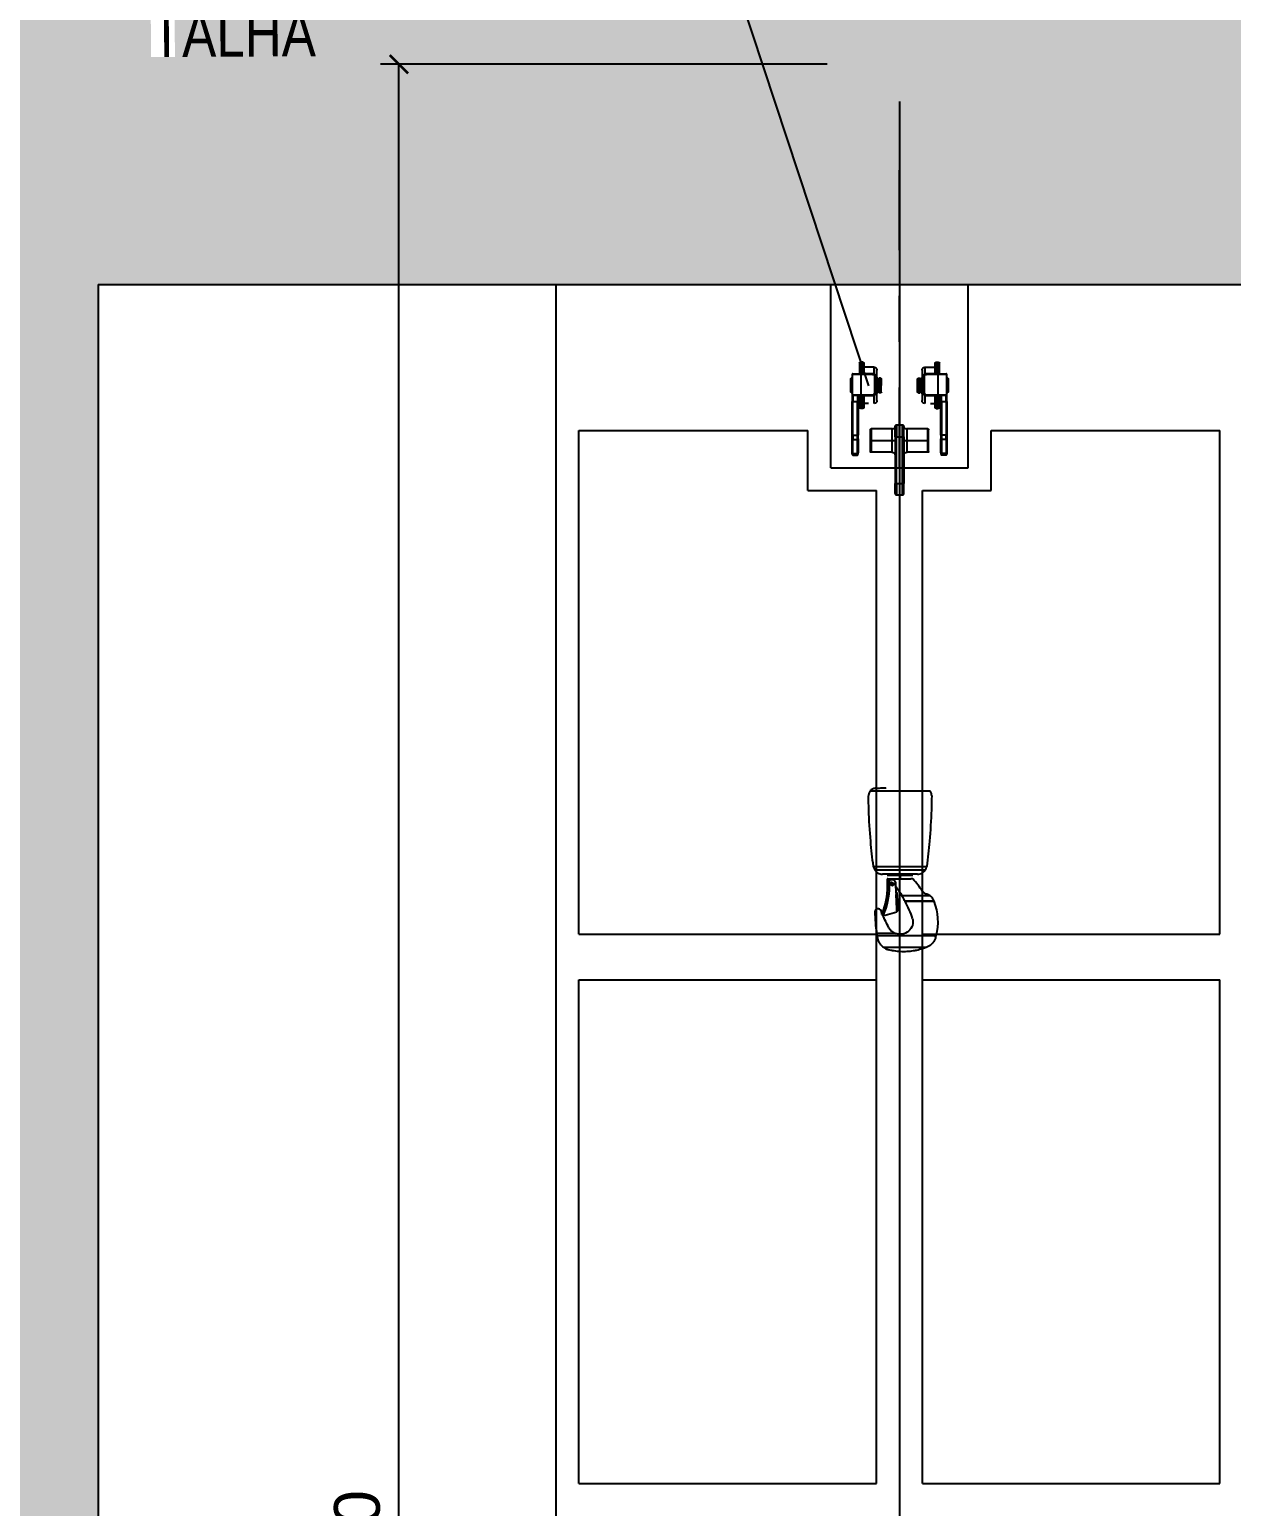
# Model space of a CAD drawing. Header units: feet. Extents: x 0 to 285190, y 0 to 9111369.
# Drawn here: x 285099.593 to 285102.218, y 9111351.28 to 9111354.506 of the extents above; entities that cross this region are included whole.
import ezdxf
from ezdxf import colors
from ezdxf.entities.mleader import LeaderData, LeaderLine
from ezdxf.math import Vec2, Vec3

# ---------------------------------------------------------------- set-up
doc = ezdxf.new("R2010")
doc.units = ezdxf.units.FT
doc.header["$MEASUREMENT"] = 0
doc.linetypes.add('DASHDOT', pattern=[1, 0.5, -0.25, 0, -0.25])
doc.layers.get('0').update_dxf_attribs({"linetype": 'CONTINUOUS'})
doc.layers.get('DEFPOINTS').update_dxf_attribs({"linetype": 'CONTINUOUS'})
for name, color, linetype in [('02', 7, 'CONTINUOUS'), ('EIXO', 1, 'DASHDOT'), ('H-SA-DIM', 1, 'CONTINUOUS'), ('H-SA-ESTRUTURA (CORTE)', 5, 'CONTINUOUS'), ('H-SA-HTC CONCRETO', 253, 'CONTINUOUS'), ('H-SA-TEXTO', 2, 'CONTINUOUS'), ('Left View-EGC-Monovias', 1, 'CONTINUOUS')]:
    doc.layers.add(name, color=color, linetype=linetype)
doc.styles.add('EGC_Arial_2.0mm', font='arial.ttf', dxfattribs={"width": 0.8, "height": 2})
doc.styles.get("Standard").update_dxf_attribs({"font": 'arial.ttf'})
doc.dimstyles.new('Copy of EGC_2.0mm', dxfattribs={"dimtxt": 0.1, "dimasz": 0.04, "dimexe": 0.04, "dimexo": 0.04, "dimgap": 0.04, "dimtad": 1, "dimzin": 1, "dimdsep": 46, "dimtxsty": 'Standard', "dimblk": 'ARCHTICK', "dimcen": 0, "dimclrd": 1, "dimclre": 1, "dimclrt": 2, "dimazin": 0, "dimtfac": 1, "dimtix": 1, "dimtmove": 1, "dimatfit": 3, "dimldrblk": 'NONE', "dimfxl": 0.002, "dimtolj": 1, "dimtzin": 0, "dimlwd": -1, "dimarcsym": 0})

# ---------------------------------------------------------------- blocks, each defined once
blk = doc.blocks.new('_ArchTick')
at = {"color": 0, "linetype": 'ByBlock', "const_width": 0.15}
blk.add_lwpolyline([(-0.5, -0.5), (0.5, 0.5)], dxfattribs=at)
blk = doc.blocks.new('*D1183')
at = {"layer": 'DEFPOINTS', "color": 0, "transparency": 16777216}
for p in [(285100.3996, 9111354.4299), (285101.375, 9111354.4299), (285100.5928, 9111347.9299)]:
    blk.add_point(p, dxfattribs=at)
at = {"layer": 'H-SA-DIM', "color": 1, "lineweight": -2, "transparency": 16777216}
for p, q in [((285101.335, 9111354.4299), (285100.3596, 9111354.4299)), ((285100.5528, 9111347.9299), (285100.3596, 9111347.9299))]:
    blk.add_line(p, q, dxfattribs=at)
at = {"layer": 'H-SA-DIM', "color": 1, "transparency": 16777216}
blk.add_line((285100.3996, 9111347.9299), (285100.3996, 9111354.4299), dxfattribs=at)
at = {"layer": 'H-SA-DIM', "color": 1, "transparency": 16777216, "xscale": 0.04, "yscale": 0.04, "zscale": 0.04}
for p, rotation in [((285100.3996, 9111354.4299), 90), ((285100.3996, 9111347.9299), 270)]:
    blk.add_blockref('_ArchTick', p, dxfattribs=dict(at, rotation=rotation))
at = {"layer": 'H-SA-DIM', "color": 2, "transparency": 16777216, "insert": (285100.3086, 9111351.1799), "char_height": 0.1, "attachment_point": 5, "rotation": 90}
blk.add_mtext('\\A1;6.50', dxfattribs=at)
blk = doc.blocks.new('_None')

msp = doc.modelspace()

# ---------------------------------------------------------------- hatches: boundary and pattern name
at = {"layer": 'H-SA-HTC CONCRETO'}
h = msp.add_hatch(color=256, dxfattribs=at)
h.dxf.hatch_style = 1
h.paths.add_polyline_path([(285096.6028, 9111347.8999), (285096.5528, 9111347.8999), (285096.5528, 9111347.9299), (285095.2428, 9111347.9299), (285095.2428, 9111348.9299), (285094.9428, 9111348.9299), (285094.9428, 9111347.9299), (285093.9428, 9111347.9299), (285093.9428, 9111347.6299), (285094.9428, 9111347.6299), (285094.9428, 9111346.8799), (285095.2428, 9111346.8799), (285095.2428, 9111347.6299), (285096.6028, 9111347.6299)])
h.paths.add_polyline_path([(285095.2428, 9111351.9299), (285094.9428, 9111351.9299), (285094.9428, 9111350.4299), (285095.2428, 9111350.4299)])
h.paths.add_polyline_path([(285095.2428, 9111354.0987), (285095.2428, 9111355.1611), (285094.9428, 9111355.1611), (285094.9428, 9111354.8195), (285094.3928, 9111354.8195), (285094.3928, 9111355.6735), (285094.2428, 9111355.6735), (285094.2428, 9111354.6487), (285094.9428, 9111354.6487), (285094.9428, 9111354.0987), (285094.9428, 9111352.9299), (285095.2428, 9111352.9299)])
h.paths.add_polyline_path([(285099.7428, 9111353.9487), (285103.2428, 9111353.9487), (285103.2428, 9111354.6487), (285099.7428, 9111354.6487), (285099.4428, 9111354.6487), (285098.6431, 9111353.9487), (285099.4428, 9111353.9487), (285099.4428, 9111347.9299), (285099.7428, 9111347.9299)])
h.paths.add_polyline_path([(285098.6428, 9111353.9487), (285099.4428, 9111354.6487), (285095.2428, 9111354.6487), (285095.2428, 9111353.9487), (285098.6428, 9111353.9487)])
h.paths.add_polyline_path([(285103.5428, 9111354.6487), (285104.2428, 9111354.6487), (285104.2428, 9111355.6735), (285104.0928, 9111355.6735), (285104.0928, 9111354.8195), (285103.5428, 9111354.8195), (285103.5428, 9111355.1611), (285103.2428, 9111355.1611), (285103.2428, 9111354.0987), (285103.2428, 9111353.07), (285103.5428, 9111352.9008), (285103.5428, 9111354.0987)])
h.paths.add_polyline_path([(285103.5428, 9111352.9008), (285103.2428, 9111353.07), (285103.2428, 9111352.9299), (285103.5428, 9111352.9299)], flags=17)
h.paths.add_polyline_path([(285099.5744, 9111355.1922), (285099.4748, 9111355.1951), (285099.4748, 9111354.667), (285099.5744, 9111354.667)])
h.paths.add_polyline_path([(285099.0109, 9111355.1951), (285098.9112, 9111355.1922), (285098.9112, 9111354.667), (285099.0109, 9111354.667)])
h.paths.add_polyline_path([(285099.7428, 9111347.2799), (285099.743, 9111347.9299), (285099.242, 9111347.9299), (285099.242, 9111347.3799), (285099.4428, 9111347.3799), (285099.4428, 9111346.3049), (285099.5816, 9111346.3049), (285099.5816, 9111346.3899), (285099.6041, 9111346.3899), (285099.6041, 9111346.3049), (285099.7428, 9111346.3049)])
h.paths.add_polyline_path([(285098.05, 9111347.9299), (285097.4538, 9111347.9299), (285097.4518, 9111347.8999), (285097.4028, 9111347.8999), (285097.4028, 9111347.6299), (285097.75, 9111347.6299), (285097.75, 9111347.3799), (285098.05, 9111347.3799)])
h.paths.add_polyline_path([(285095.2428, 9111346.8799), (285094.9428, 9111346.8799)], flags=17)
h.paths.add_polyline_path([(285095.2428, 9111346.8799), (285094.9428, 9111346.8799), (285094.9428, 9111346.6299), (285095.2428, 9111346.6299)])
h.paths.add_polyline_path([(285108.1428, 9111347.8799), (285107.8428, 9111347.8799), (285107.8428, 9111346.3799), (285108.1428, 9111346.3799)])
h.paths.add_polyline_path([(285105.8428, 9111347.8799), (285105.5428, 9111347.8799), (285105.5428, 9111346.3774), (285105.8428, 9111346.3774)])
h.paths.add_polyline_path([(285105.8428, 9111345.4799), (285105.5428, 9111345.4799), (285105.5428, 9111344.8299), (285105.8428, 9111344.8299)], flags=17)
h.paths.add_polyline_path([(285108.1428, 9111344.7801), (285108.1428, 9111345.4799), (285107.8428, 9111345.4799), (285107.8428, 9111345.0799), (285105.8428, 9111345.0799), (285105.8428, 9111344.8299), (285105.5428, 9111344.8299), (285105.5428, 9111344.7801)])

# ---------------------------------------------------------------- linework, layer by layer
at = {"layer": '02', "color": 1}
for p, q in [((285101.4928, 9111354.3487), (285101.4928, 9111347.9299)), ((285100.7428, 9111347.9299), (285100.7428, 9111353.9487)), ((285101.3428, 9111353.5487), (285101.3428, 9111353.9487)), ((285101.6428, 9111353.5487), (285101.6428, 9111353.9487)), ((285100.7928, 9111353.6299), (285101.2928, 9111353.6299)), ((285100.7928, 9111352.5299), (285100.7928, 9111353.6299)), ((285101.2928, 9111353.4987), (285101.2928, 9111353.6299)), ((285101.6928, 9111353.4987), (285101.6928, 9111353.6299)), ((285101.6928, 9111353.6299), (285102.1928, 9111353.6299)), ((285102.1928, 9111352.5299), (285102.1928, 9111353.6299)), ((285101.3428, 9111353.5487), (285101.6428, 9111353.5487)), ((285101.2928, 9111353.4987), (285101.4428, 9111353.4987)), ((285101.4428, 9111352.1299), (285101.4428, 9111353.4987)), ((285101.5428, 9111353.4987), (285101.6928, 9111353.4987)), ((285101.5428, 9111352.1299), (285101.5428, 9111353.4987)), ((285101.4428, 9111351.3299), (285101.4428, 9111352.8299)), ((285101.5428, 9111351.3299), (285101.5428, 9111352.8299)), ((285100.7928, 9111352.5299), (285101.4428, 9111352.5299)), ((285100.7928, 9111352.5299), (285101.4428, 9111352.5299)), ((285101.5428, 9111352.5299), (285102.1928, 9111352.5299)), ((285101.5428, 9111352.5299), (285102.1928, 9111352.5299)), ((285100.7928, 9111352.4299), (285101.4428, 9111352.4299)), ((285100.7928, 9111351.3299), (285100.7928, 9111352.4299)), ((285101.5428, 9111352.4299), (285102.1928, 9111352.4299)), ((285102.1928, 9111351.3299), (285102.1928, 9111352.4299)), ((285100.7928, 9111351.3299), (285101.4428, 9111351.3299)), ((285100.7928, 9111351.3299), (285101.4428, 9111351.3299)), ((285101.5428, 9111351.3299), (285102.1928, 9111351.3299)), ((285101.5428, 9111351.3299), (285102.1928, 9111351.3299))]:
    msp.add_line(p, q, dxfattribs=at)
at = {"layer": 'EIXO', "ltscale": 0.35}
msp.add_line((285101.4928, 9111353.5487), (285101.4928, 9111354.2586), dxfattribs=at)
at = {"layer": 'H-SA-ESTRUTURA (CORTE)'}
for q in [(285099.7428, 9111347.9299), (285103.2428, 9111353.9487)]:
    msp.add_line((285099.7428, 9111353.9487), q, dxfattribs=at)
at = {"layer": 'Left View-EGC-Monovias', "extrusion": (2.44929e-16, 1, 0)}
for p, q in [((285101.4087, 9111353.7522), (285101.3896, 9111353.7522)), ((285101.3896, 9111353.7522), (285101.3896, 9111353.7078)), ((285101.3912, 9111353.7538), (285101.4087, 9111353.7538)), ((285101.4055, 9111353.7767), (285101.4055, 9111353.7538)), ((285101.4081, 9111353.7792), (285101.4081, 9111353.7538)), ((285101.4125, 9111353.7792), (285101.4081, 9111353.7792)), ((285101.4341, 9111353.7538), (285101.4087, 9111353.7538)), ((285101.4087, 9111353.7538), (285101.4087, 9111353.7522)), ((285101.4341, 9111353.7522), (285101.4087, 9111353.7522)), ((285101.4087, 9111353.7522), (285101.4087, 9111353.7078)), ((285101.4125, 9111353.7538), (285101.4125, 9111353.7792)), ((285101.415, 9111353.7767), (285101.415, 9111353.7538)), ((285101.4373, 9111353.7679), (285101.415, 9111353.7679)), ((285101.4341, 9111353.7522), (285101.4341, 9111353.7538)), ((285101.4373, 9111353.753), (285101.4373, 9111353.7679)), ((285101.4436, 9111353.7284), (285101.4436, 9111353.7616)), ((285101.542, 9111353.7616), (285101.542, 9111353.7284)), ((285101.5484, 9111353.7679), (285101.5484, 9111353.753)), ((285101.5484, 9111353.7679), (285101.5706, 9111353.7679)), ((285101.5516, 9111353.7538), (285101.5516, 9111353.7522)), ((285101.577, 9111353.7538), (285101.5516, 9111353.7538)), ((285101.577, 9111353.7522), (285101.5516, 9111353.7522)), ((285101.5706, 9111353.7538), (285101.5706, 9111353.7767)), ((285101.5732, 9111353.7792), (285101.5732, 9111353.7538)), ((285101.5732, 9111353.7792), (285101.5776, 9111353.7792)), ((285101.577, 9111353.7538), (285101.5944, 9111353.7538)), ((285101.577, 9111353.7522), (285101.577, 9111353.7538)), ((285101.596, 9111353.7522), (285101.577, 9111353.7522)), ((285101.577, 9111353.7078), (285101.577, 9111353.7522)), ((285101.5776, 9111353.7538), (285101.5776, 9111353.7792)), ((285101.5801, 9111353.7538), (285101.5801, 9111353.7767)), ((285101.596, 9111353.7078), (285101.596, 9111353.7522)), ((285101.3865, 9111353.7284), (285101.3865, 9111353.7418)), ((285101.3865, 9111353.7151), (285101.3865, 9111353.7284)), ((285101.3881, 9111353.7284), (285101.3865, 9111353.7284)), ((285101.3881, 9111353.7441), (285101.3881, 9111353.7284)), ((285101.3881, 9111353.7284), (285101.3881, 9111353.7127)), ((285101.3896, 9111353.7284), (285101.3881, 9111353.7284)), ((285101.4404, 9111353.7475), (285101.4389, 9111353.7475)), ((285101.4389, 9111353.7125), (285101.4389, 9111353.7475)), ((285101.4404, 9111353.7475), (285101.4404, 9111353.7125)), ((285101.4404, 9111353.7284), (285101.4436, 9111353.7284)), ((285101.4455, 9111353.7443), (285101.4436, 9111353.7443)), ((285101.4455, 9111353.7284), (285101.4436, 9111353.7284)), ((285101.4436, 9111353.6953), (285101.4436, 9111353.7284)), ((285101.4455, 9111353.7284), (285101.4455, 9111353.7443)), ((285101.4455, 9111353.7427), (285101.4476, 9111353.7427)), ((285101.4455, 9111353.7125), (285101.4455, 9111353.7284)), ((285101.4455, 9111353.7284), (285101.4476, 9111353.7284)), ((285101.4476, 9111353.7443), (285101.4476, 9111353.7284)), ((285101.4516, 9111353.7443), (285101.4476, 9111353.7443)), ((285101.4476, 9111353.7284), (285101.4476, 9111353.7125)), ((285101.4516, 9111353.7284), (285101.4476, 9111353.7284)), ((285101.4516, 9111353.7284), (285101.4516, 9111353.7443)), ((285101.4516, 9111353.7284), (285101.4531, 9111353.7284)), ((285101.4516, 9111353.7125), (285101.4516, 9111353.7284)), ((285101.4531, 9111353.7427), (285101.4531, 9111353.7284)), ((285101.4531, 9111353.7141), (285101.4531, 9111353.7284)), ((285101.5325, 9111353.7284), (285101.5325, 9111353.7427)), ((285101.5325, 9111353.7141), (285101.5325, 9111353.7284)), ((285101.5341, 9111353.7284), (285101.5325, 9111353.7284)), ((285101.5341, 9111353.7443), (285101.5341, 9111353.7284)), ((285101.5341, 9111353.7443), (285101.5381, 9111353.7443)), ((285101.5341, 9111353.7284), (285101.5341, 9111353.7125)), ((285101.5381, 9111353.7284), (285101.5341, 9111353.7284)), ((285101.5381, 9111353.7284), (285101.5381, 9111353.7443)), ((285101.5401, 9111353.7427), (285101.5381, 9111353.7427)), ((285101.5381, 9111353.7125), (285101.5381, 9111353.7284)), ((285101.5381, 9111353.7284), (285101.5401, 9111353.7284)), ((285101.5401, 9111353.7443), (285101.5401, 9111353.7284)), ((285101.5401, 9111353.7443), (285101.542, 9111353.7443)), ((285101.5401, 9111353.7284), (285101.5401, 9111353.7125)), ((285101.542, 9111353.7284), (285101.5401, 9111353.7284)), ((285101.542, 9111353.7284), (285101.5452, 9111353.7284)), ((285101.542, 9111353.7284), (285101.542, 9111353.6953)), ((285101.5468, 9111353.7475), (285101.5452, 9111353.7475)), ((285101.5452, 9111353.7125), (285101.5452, 9111353.7475)), ((285101.5468, 9111353.7475), (285101.5468, 9111353.7125)), ((285101.5976, 9111353.7284), (285101.596, 9111353.7284)), ((285101.5976, 9111353.7284), (285101.5976, 9111353.7441)), ((285101.5992, 9111353.7284), (285101.5976, 9111353.7284)), ((285101.5976, 9111353.7127), (285101.5976, 9111353.7284)), ((285101.5992, 9111353.7418), (285101.5992, 9111353.7284)), ((285101.5992, 9111353.7284), (285101.5992, 9111353.7151)), ((285101.3896, 9111353.7078), (285101.4087, 9111353.7078)), ((285101.3896, 9111353.7078), (285101.3896, 9111353.6935)), ((285101.3896, 9111353.6194), (285101.3896, 9111353.6935)), ((285101.3912, 9111353.6935), (285101.3896, 9111353.6935)), ((285101.4087, 9111353.7062), (285101.3912, 9111353.7062)), ((285101.3912, 9111353.7062), (285101.3912, 9111353.6935)), ((285101.3912, 9111353.6194), (285101.3912, 9111353.6935)), ((285101.3912, 9111353.6935), (285101.4008, 9111353.6935)), ((285101.4008, 9111353.7062), (285101.4008, 9111353.6935)), ((285101.4008, 9111353.6194), (285101.4008, 9111353.6935)), ((285101.4023, 9111353.6935), (285101.4008, 9111353.6935)), ((285101.4023, 9111353.7062), (285101.4023, 9111353.6935)), ((285101.4023, 9111353.6935), (285101.4023, 9111353.6194)), ((285101.4055, 9111353.7062), (285101.4055, 9111353.6802)), ((285101.4081, 9111353.7062), (285101.4081, 9111353.6776)), ((285101.4087, 9111353.7078), (285101.4341, 9111353.7078)), ((285101.4087, 9111353.7078), (285101.4087, 9111353.7062)), ((285101.4087, 9111353.7062), (285101.4341, 9111353.7062)), ((285101.4125, 9111353.6776), (285101.4125, 9111353.7062)), ((285101.415, 9111353.7062), (285101.415, 9111353.6802)), ((285101.4253, 9111353.6889), (285101.415, 9111353.6889)), ((285101.4341, 9111353.7062), (285101.4341, 9111353.7078)), ((285101.4373, 9111353.6889), (285101.4373, 9111353.707)), ((285101.4389, 9111353.7125), (285101.4404, 9111353.7125)), ((285101.4455, 9111353.7125), (285101.4436, 9111353.7125)), ((285101.4455, 9111353.7141), (285101.4476, 9111353.7141)), ((285101.4516, 9111353.7125), (285101.4476, 9111353.7125)), ((285101.5341, 9111353.7125), (285101.5381, 9111353.7125)), ((285101.5401, 9111353.7141), (285101.5381, 9111353.7141)), ((285101.5401, 9111353.7125), (285101.542, 9111353.7125)), ((285101.5452, 9111353.7125), (285101.5468, 9111353.7125)), ((285101.5484, 9111353.707), (285101.5484, 9111353.6889)), ((285101.5516, 9111353.7078), (285101.5516, 9111353.7062)), ((285101.5516, 9111353.7078), (285101.577, 9111353.7078)), ((285101.5516, 9111353.7062), (285101.577, 9111353.7062)), ((285101.5603, 9111353.6889), (285101.5706, 9111353.6889)), ((285101.5706, 9111353.6802), (285101.5706, 9111353.7062)), ((285101.5732, 9111353.7062), (285101.5732, 9111353.6776)), ((285101.577, 9111353.7078), (285101.596, 9111353.7078)), ((285101.577, 9111353.7062), (285101.577, 9111353.7078)), ((285101.5944, 9111353.7062), (285101.577, 9111353.7062)), ((285101.5776, 9111353.6776), (285101.5776, 9111353.7062)), ((285101.5801, 9111353.6802), (285101.5801, 9111353.7062)), ((285101.5833, 9111353.6935), (285101.5833, 9111353.7062)), ((285101.5849, 9111353.6935), (285101.5833, 9111353.6935)), ((285101.5833, 9111353.6194), (285101.5833, 9111353.6935)), ((285101.5849, 9111353.6935), (285101.5849, 9111353.7062)), ((285101.5849, 9111353.6935), (285101.5849, 9111353.6194)), ((285101.5849, 9111353.6935), (285101.5944, 9111353.6935)), ((285101.5944, 9111353.6935), (285101.5944, 9111353.7062)), ((285101.596, 9111353.6935), (285101.5944, 9111353.6935)), ((285101.5944, 9111353.6935), (285101.5944, 9111353.6194)), ((285101.596, 9111353.6935), (285101.596, 9111353.7078)), ((285101.596, 9111353.6935), (285101.596, 9111353.6194)), ((285101.4125, 9111353.6776), (285101.4081, 9111353.6776)), ((285101.5732, 9111353.6776), (285101.5776, 9111353.6776)), ((285101.4293, 9111353.6078), (285101.4293, 9111353.6316)), ((285101.4309, 9111353.6332), (285101.4309, 9111353.6078)), ((285101.477, 9111353.6332), (285101.4309, 9111353.6332)), ((285101.477, 9111353.6078), (285101.477, 9111353.6332)), ((285101.4833, 9111353.6161), (285101.4833, 9111353.6383)), ((285101.4865, 9111353.6415), (285101.4865, 9111353.6161)), ((285101.4992, 9111353.6415), (285101.4865, 9111353.6415)), ((285101.4992, 9111353.6161), (285101.4992, 9111353.6415)), ((285101.5024, 9111353.6161), (285101.5024, 9111353.6383)), ((285101.5087, 9111353.6332), (285101.5087, 9111353.6078)), ((285101.5547, 9111353.6332), (285101.5087, 9111353.6332)), ((285101.5547, 9111353.6078), (285101.5547, 9111353.6332)), ((285101.5563, 9111353.6078), (285101.5563, 9111353.6316)), ((285101.3896, 9111353.6115), (285101.3896, 9111353.6194)), ((285101.3896, 9111353.6194), (285101.3912, 9111353.6194)), ((285101.3896, 9111353.5809), (285101.3896, 9111353.6115)), ((285101.3912, 9111353.6194), (285101.3912, 9111353.6104)), ((285101.3912, 9111353.6194), (285101.4008, 9111353.6194)), ((285101.3912, 9111353.5797), (285101.3912, 9111353.6104)), ((285101.3912, 9111353.6104), (285101.4008, 9111353.6104)), ((285101.4008, 9111353.6104), (285101.4008, 9111353.6194)), ((285101.4008, 9111353.6194), (285101.4023, 9111353.6194)), ((285101.4008, 9111353.5797), (285101.4008, 9111353.6104)), ((285101.4023, 9111353.6115), (285101.4023, 9111353.6194)), ((285101.4023, 9111353.6115), (285101.4023, 9111353.5809)), ((285101.4293, 9111353.6078), (285101.4309, 9111353.6078)), ((285101.4293, 9111353.584), (285101.4293, 9111353.6078)), ((285101.4309, 9111353.6078), (285101.477, 9111353.6078)), ((285101.4309, 9111353.6078), (285101.4309, 9111353.5824)), ((285101.477, 9111353.6078), (285101.4833, 9111353.6078)), ((285101.477, 9111353.5824), (285101.477, 9111353.6078)), ((285101.4833, 9111353.6161), (285101.4833, 9111353.5145)), ((285101.4865, 9111353.6161), (285101.4833, 9111353.6161)), ((285101.4865, 9111353.5145), (285101.4865, 9111353.6161)), ((285101.4865, 9111353.6161), (285101.4992, 9111353.6161)), ((285101.4992, 9111353.5145), (285101.4992, 9111353.6161)), ((285101.5024, 9111353.6161), (285101.4992, 9111353.6161)), ((285101.5024, 9111353.6161), (285101.5024, 9111353.5145)), ((285101.5024, 9111353.6078), (285101.5087, 9111353.6078)), ((285101.5087, 9111353.6078), (285101.5087, 9111353.5824)), ((285101.5087, 9111353.6078), (285101.5547, 9111353.6078)), ((285101.5547, 9111353.5824), (285101.5547, 9111353.6078)), ((285101.5547, 9111353.6078), (285101.5563, 9111353.6078)), ((285101.5563, 9111353.584), (285101.5563, 9111353.6078)), ((285101.5833, 9111353.6194), (285101.5849, 9111353.6194)), ((285101.5833, 9111353.6194), (285101.5833, 9111353.6115)), ((285101.5833, 9111353.5809), (285101.5833, 9111353.6115)), ((285101.5849, 9111353.6194), (285101.5849, 9111353.6104)), ((285101.5944, 9111353.6194), (285101.5849, 9111353.6194)), ((285101.5849, 9111353.6104), (285101.5849, 9111353.5797)), ((285101.5944, 9111353.6104), (285101.5849, 9111353.6104)), ((285101.5944, 9111353.6194), (285101.596, 9111353.6194)), ((285101.5944, 9111353.6104), (285101.5944, 9111353.6194)), ((285101.5944, 9111353.6104), (285101.5944, 9111353.5797)), ((285101.596, 9111353.6194), (285101.596, 9111353.6115)), ((285101.596, 9111353.6115), (285101.596, 9111353.5809)), ((285101.3896, 9111353.5776), (285101.3896, 9111353.5809)), ((285101.3912, 9111353.5797), (285101.3912, 9111353.576)), ((285101.3912, 9111353.5797), (285101.4008, 9111353.5797)), ((285101.3912, 9111353.576), (285101.4008, 9111353.576)), ((285101.4008, 9111353.576), (285101.4008, 9111353.5797)), ((285101.4023, 9111353.5776), (285101.4023, 9111353.5809)), ((285101.477, 9111353.5824), (285101.4309, 9111353.5824)), ((285101.5547, 9111353.5824), (285101.5087, 9111353.5824)), ((285101.5833, 9111353.5809), (285101.5833, 9111353.5776)), ((285101.5849, 9111353.5797), (285101.5849, 9111353.576)), ((285101.5944, 9111353.5797), (285101.5849, 9111353.5797)), ((285101.5944, 9111353.576), (285101.5849, 9111353.576)), ((285101.5944, 9111353.576), (285101.5944, 9111353.5797)), ((285101.596, 9111353.5809), (285101.596, 9111353.5776)), ((285101.4833, 9111353.5145), (285101.4865, 9111353.5145)), ((285101.4833, 9111353.4923), (285101.4833, 9111353.5145)), ((285101.4865, 9111353.5145), (285101.4865, 9111353.4891)), ((285101.4865, 9111353.5145), (285101.4992, 9111353.5145)), ((285101.4992, 9111353.4891), (285101.4992, 9111353.5145)), ((285101.4992, 9111353.5145), (285101.5024, 9111353.5145)), ((285101.5024, 9111353.4923), (285101.5024, 9111353.5145)), ((285101.4865, 9111353.4891), (285101.4992, 9111353.4891)), ((285101.5601, 9111352.8419), (285101.4282, 9111352.8419)), ((285101.5521, 9111352.6768), (285101.4362, 9111352.6768)), ((285101.5492, 9111352.6698), (285101.4391, 9111352.6698)), ((285101.5325, 9111352.6609), (285101.4558, 9111352.6609)), ((285101.4661, 9111352.6586), (285101.4941, 9111352.6586)), ((285101.4941, 9111352.6609), (285101.4941, 9111352.6586)), ((285101.4941, 9111352.6586), (285101.4941, 9111352.6506)), ((285101.4941, 9111352.6586), (285101.5221, 9111352.6586)), ((285101.4661, 9111352.6506), (285101.4661, 9111352.6396)), ((285101.4676, 9111352.6506), (285101.4661, 9111352.6506)), ((285101.4669, 9111352.634), (285101.4709, 9111352.634)), ((285101.4676, 9111352.6506), (285101.4941, 9111352.6506)), ((285101.4714, 9111352.6472), (285101.4704, 9111352.6466)), ((285101.4761, 9111352.6506), (285101.4761, 9111352.6486)), ((285101.4761, 9111352.6352), (285101.4761, 9111352.6439)), ((285101.4858, 9111352.6204), (285101.4851, 9111352.6399)), ((285101.4855, 9111352.6296), (285101.4881, 9111352.6296)), ((285101.4858, 9111352.6209), (285101.4878, 9111352.621)), ((285101.4878, 9111352.621), (285101.4878, 9111352.6192)), ((285101.4941, 9111352.6506), (285101.5178, 9111352.6506)), ((285101.5221, 9111352.6506), (285101.5178, 9111352.6506)), ((285101.4858, 9111352.6191), (285101.4858, 9111352.6204)), ((285101.4858, 9111352.6204), (285101.4858, 9111352.6204)), ((285101.4878, 9111352.6192), (285101.4858, 9111352.6191)), ((285101.4858, 9111352.6191), (285101.4859, 9111352.6162)), ((285101.4859, 9111352.6162), (285101.4879, 9111352.6163)), ((285101.487, 9111352.5846), (285101.4859, 9111352.6162)), ((285101.4879, 9111352.6163), (285101.4878, 9111352.6192)), ((285101.4879, 9111352.6163), (285101.4891, 9111352.5847)), ((285101.4979, 9111352.6145), (285101.5588, 9111352.6145)), ((285101.5049, 9111352.6021), (285101.5683, 9111352.6021)), ((285101.5685, 9111352.6016), (285101.5052, 9111352.6016)), ((285101.4562, 9111352.5721), (285101.4558, 9111352.5723)), ((285101.4558, 9111352.5723), (285101.4558, 9111352.5723)), ((285101.4578, 9111352.5719), (285101.4614, 9111352.571)), ((285101.4614, 9111352.571), (285101.4873, 9111352.5789)), ((285101.487, 9111352.5846), (285101.4891, 9111352.5847)), ((285101.4871, 9111352.5817), (285101.487, 9111352.5846)), ((285101.4871, 9111352.5817), (285101.4892, 9111352.5818)), ((285101.4872, 9111352.5805), (285101.4871, 9111352.5817)), ((285101.4872, 9111352.5805), (285101.4872, 9111352.5805)), ((285101.4872, 9111352.5805), (285101.4873, 9111352.5789)), ((285101.4892, 9111352.58), (285101.4872, 9111352.5799)), ((285101.4892, 9111352.5818), (285101.4891, 9111352.5847)), ((285101.4892, 9111352.5818), (285101.4892, 9111352.58)), ((285101.4839, 9111352.5315), (285101.4433, 9111352.5315)), ((285101.4442, 9111352.5266), (285101.5729, 9111352.5266)), ((285101.551, 9111352.5007), (285101.4587, 9111352.5007))]:
    msp.add_line(p, q, dxfattribs=at)
at = {"layer": 'Left View-EGC-Monovias'}
for centre, radius, start, end in [((285101.3912, 9111353.7522), 0.00159, 90, 180), ((285101.4341, 9111353.7475), 0.00635, 0, 90), ((285101.5516, 9111353.7475), 0.00635, 90, 180), ((285101.5944, 9111353.7522), 0.00159, 0, 90), ((285101.3912, 9111353.7078), 0.00159, 180, 270), ((285101.4341, 9111353.7125), 0.00476, 270, 0), ((285101.4341, 9111353.7125), 0.00635, 270, 0), ((285101.5516, 9111353.7125), 0.00635, 180, 270), ((285101.5516, 9111353.7125), 0.00476, 180, 270), ((285101.5944, 9111353.7078), 0.00159, 270, 0), ((285101.4865, 9111353.6383), 0.00318, 90, 180), ((285101.4992, 9111353.6383), 0.00318, 0, 90), ((285101.3912, 9111353.5776), 0.00159, 180, 270), ((285101.4008, 9111353.5776), 0.00159, 270, 0), ((285101.5849, 9111353.5776), 0.00159, 180, 270), ((285101.5944, 9111353.5776), 0.00159, 270, 0), ((285101.4865, 9111353.4923), 0.00317, 182.5702, 270), ((285101.4992, 9111353.4923), 0.00317, 270, 0), ((285101.3169, 9111352.634), 0.15, 336.9464, 0), ((285101.3169, 9111352.634), 0.154, 336.1919, 0), ((285101.4761, 9111352.6396), 0.01, 180, 202.5889), ((285101.3169, 9111352.634), 0.15, 0, 3.8965), ((285101.3169, 9111352.634), 0.154, 0, 4.6883), ((285101.4761, 9111352.6396), 0.009, 1.9995, 121.9966), ((285101.4761, 9111352.6396), 0.00436, 90, 270), ((285101.4761, 9111352.6396), 0.00436, 270, 90), ((285101.3182, 9111352.4703), 0.2722, 34.2645, 41.4904), ((285101.2641, 9111352.4742), 0.2727, 19.2855, 27.8453), ((285101.5471, 9111352.5959), 0.022, 57.6386, 76.4641), ((285101.4601, 9111352.5576), 0.117, 22.0903, 22.3676), ((285101.4601, 9111352.5576), 0.117, 344.6348, 22.0903), ((285101.4461, 9111352.5786), 0.007, 21.5256, 180.0141), ((285101.7092, 9111352.5786), 0.2701, 180.0022, 190.0483), ((285101.3169, 9111352.634), 0.15, 335.9001, 336.9464), ((285101.4941, 9111352.5576), 0.0281, 209.4566, 248.6614)]:
    msp.add_arc(centre, radius, start, end, dxfattribs=at)
at = {"layer": 'Left View-EGC-Monovias', "extrusion": (2.22045e-16, -4.81482e-32, -1)}
for centre, radius, start, end in [((-285101.4081, 9111353.7767), 0.00254, 0, 90), ((-285101.4125, 9111353.7767), 0.00254, 90, 180), ((-285101.4341, 9111353.7475), 0.00476, 90, 180), ((-285101.4373, 9111353.7616), 0.00635, 90, 180), ((-285101.5484, 9111353.7616), 0.00635, 0, 90), ((-285101.5516, 9111353.7475), 0.00476, 0, 90), ((-285101.5732, 9111353.7767), 0.00254, 0, 90), ((-285101.5776, 9111353.7767), 0.00254, 90, 180), ((-285101.389, 9111353.7418), 0.00254, 0, 67.9757), ((-285101.3871, 9111353.7465), 0.00254, 180, 247.9757), ((-285101.4516, 9111353.7427), 0.00159, 90, 180), ((-285101.5341, 9111353.7427), 0.00159, 0, 90), ((-285101.5986, 9111353.7465), 0.00254, 292.0243, 0), ((-285101.5967, 9111353.7418), 0.00254, 112.0243, 180), ((-285101.389, 9111353.7151), 0.00254, 292.0243, 0), ((-285101.3871, 9111353.7104), 0.00254, 112.0243, 180), ((-285101.4373, 9111353.6953), 0.00635, 180, 270), ((-285101.4516, 9111353.7141), 0.00159, 180, 270), ((-285101.5341, 9111353.7141), 0.00159, 270, 0), ((-285101.5484, 9111353.6953), 0.00635, 270, 0), ((-285101.5986, 9111353.7104), 0.00254, 0, 67.9757), ((-285101.5967, 9111353.7151), 0.00254, 180, 247.9757), ((-285101.4081, 9111353.6802), 0.00254, 270, 0), ((-285101.4125, 9111353.6802), 0.00254, 180, 270), ((-285101.5732, 9111353.6802), 0.00254, 270, 0), ((-285101.5776, 9111353.6802), 0.00254, 180, 270), ((-285101.4309, 9111353.6316), 0.00159, 0, 90), ((-285101.477, 9111353.6395), 0.00635, 187.1902, 270), ((-285101.5087, 9111353.6395), 0.00635, 270, 352.8097), ((-285101.5547, 9111353.6316), 0.00159, 90, 180), ((-285101.4309, 9111353.584), 0.00159, 270, 0), ((-285101.477, 9111353.576), 0.00635, 90, 168.4631), ((-285101.5087, 9111353.576), 0.00635, 11.5369, 90), ((-285101.5547, 9111353.584), 0.00159, 180, 270), ((-285101.2641, 9111352.4742), 0.2727, 144.2504, 149.0485), ((-285101.5558, 9111352.6321), 0.0152, 283.5358, 325.7355), ((-285101.7409, 9111352.6901), 0.3081, 338.126, 339.2969), ((-285101.7409, 9111352.6901), 0.3081, 331.6618, 337.4819), ((-285101.4941, 9111352.5576), 0.0281, 166.3139, 291.3386)]:
    msp.add_arc(centre, radius, start, end, dxfattribs=at)
at = {"layer": 'Left View-EGC-Monovias'}
for centre, major_axis, ratio, start_param, end_param in [((285101.3912, 9111353.6115), (0.00159, 0), 0.707107, 3.141593, 4.712389), ((285101.4008, 9111353.6115), (0.00159, 0), 0.707107, 4.712389, 6.283185), ((285101.5849, 9111353.6115), (0.00159, 0), 0.707107, 3.141593, 4.712389), ((285101.5944, 9111353.6115), (0.00159, 0), 0.707107, 4.712389, 6.283185), ((285101.4415, 9111352.8325), (-0.0163, -0.0001), 0.989603, -0.00392, 0.003924), ((285101.7095, 9111352.5786), (0.2704, 0), 0.999366, 3.316859, 3.335257), ((285101.5016, 9111352.6264), (-0.1233, 0.0556), 0.995933, 2.366778, 2.373463)]:
    msp.add_ellipse(centre, major_axis=major_axis, ratio=ratio, start_param=start_param, end_param=end_param, dxfattribs=at)
at = {"layer": 'Left View-EGC-Monovias', "extrusion": (2.22045e-16, -5.43852e-32, -1)}
for centre, start_param, end_param in [((285101.3912, 9111353.5809), 4.712389, 6.283185), ((285101.4008, 9111353.5809), 3.141593, 4.712389), ((285101.5849, 9111353.5809), 4.712389, 6.283185), ((285101.5944, 9111353.5809), 3.141593, 4.712389)]:
    msp.add_ellipse(centre, major_axis=(-0.00159, 0), ratio=0.707107, start_param=start_param, end_param=end_param, dxfattribs=at)
at = {"layer": 'Left View-EGC-Monovias', "extrusion": (2.22045e-16, -3.69779e-32, -1)}
msp.add_ellipse((285101.4557, 9111352.6809), major_axis=(-0.0041, 0.0196), ratio=0.999878, start_param=4.712146, end_param=4.788674, dxfattribs=at)
at = {"layer": 'Left View-EGC-Monovias', "extrusion": (2.22045e-16, -5.54668e-32, -1)}
msp.add_ellipse((285101.5325, 9111352.6809), major_axis=(0.0041, 0.0196), ratio=0.999878, start_param=1.494511, end_param=1.57104, dxfattribs=at)
at = {"layer": 'Left View-EGC-Monovias'}
for points, knots in [([(285101.4833, 9111353.6387), (285101.4833, 9111353.6391), (285101.4834, 9111353.6394), (285101.4837, 9111353.64), (285101.4839, 9111353.6403), (285101.4844, 9111353.6408), (285101.4847, 9111353.641), (285101.4853, 9111353.6413), (285101.4856, 9111353.6414), (285101.4861, 9111353.6415), (285101.4863, 9111353.6415), (285101.4864, 9111353.6415)], [0, 0, 0, 0, 1.029012, 1.029012, 2.061167, 2.061167, 3.093208, 3.093208, 4.125254, 4.125254, 4.570112, 4.570112, 4.570112, 4.570112]), ([(285101.4833, 9111353.6387), (285101.4833, 9111353.6387), (285101.4833, 9111353.6387), (285101.4833, 9111353.6387), (285101.4833, 9111353.6387), (285101.4833, 9111353.6387), (285101.4833, 9111353.6386), (285101.4833, 9111353.6386), (285101.4833, 9111353.6385), (285101.4833, 9111353.6385), (285101.4833, 9111353.6384), (285101.4833, 9111353.6384), (285101.4833, 9111353.6383)], [0.5, 0.5, 0.5, 0.5, 0.625, 0.625, 0.625, 0.75, 0.75, 0.75, 0.875, 0.875, 0.875, 1, 1, 1, 1]), ([(285101.4865, 9111353.6415), (285101.4865, 9111353.6415), (285101.4865, 9111353.6415), (285101.4865, 9111353.6415), (285101.4865, 9111353.6415), (285101.4865, 9111353.6415), (285101.4864, 9111353.6415), (285101.4864, 9111353.6415), (285101.4864, 9111353.6415), (285101.4864, 9111353.6415), (285101.4864, 9111353.6415), (285101.4864, 9111353.6415), (285101.4864, 9111353.6415)], [0, 0, 0, 0, 0.002154782, 0.002154782, 0.002154782, 0.004309565, 0.004309565, 0.004309565, 0.006464347, 0.006464347, 0.006464347, 0.00861913, 0.00861913, 0.00861913, 0.00861913]), ([(285101.4993, 9111353.6415), (285101.4993, 9111353.6415), (285101.4993, 9111353.6415), (285101.4993, 9111353.6415), (285101.4992, 9111353.6415), (285101.4992, 9111353.6415), (285101.4992, 9111353.6415), (285101.4992, 9111353.6415), (285101.4992, 9111353.6415), (285101.4992, 9111353.6415), (285101.4992, 9111353.6415), (285101.4992, 9111353.6415), (285101.4992, 9111353.6415)], [0.008619129, 0.008619129, 0.008619129, 0.008619129, 0.010773912, 0.010773912, 0.010773912, 0.012928694, 0.012928694, 0.012928694, 0.015083476, 0.015083476, 0.015083476, 0.017238259, 0.017238259, 0.017238259, 0.017238259]), ([(285101.4993, 9111353.6415), (285101.4995, 9111353.6415), (285101.4997, 9111353.6415), (285101.5003, 9111353.6414), (285101.5006, 9111353.6412), (285101.5017, 9111353.6406), (285101.5023, 9111353.6396), (285101.5024, 9111353.6387)], [0, 0, 0, 0, 0.707425, 0.707425, 1.719874, 1.719874, 4.486988, 4.486988, 4.486988, 4.486988]), ([(285101.5024, 9111353.6383), (285101.5024, 9111353.6384), (285101.5024, 9111353.6384), (285101.5024, 9111353.6385), (285101.5024, 9111353.6385), (285101.5024, 9111353.6386), (285101.5024, 9111353.6386), (285101.5024, 9111353.6387), (285101.5024, 9111353.6387), (285101.5024, 9111353.6387), (285101.5024, 9111353.6387), (285101.5024, 9111353.6387), (285101.5024, 9111353.6387)], [0, 0, 0, 0, 0.125, 0.125, 0.125, 0.25, 0.25, 0.25, 0.375, 0.375, 0.375, 0.5, 0.5, 0.5, 0.5]), ([(285101.4833, 9111353.5765), (285101.4833, 9111353.5767), (285101.4833, 9111353.5768), (285101.4833, 9111353.5769), (285101.4833, 9111353.577), (285101.4833, 9111353.577), (285101.4832, 9111353.5771), (285101.4832, 9111353.5772), (285101.4832, 9111353.5772), (285101.4832, 9111353.5772), (285101.4832, 9111353.5773), (285101.4832, 9111353.5773), (285101.4832, 9111353.5773), (285101.4832, 9111353.5773), (285101.4832, 9111353.5773), (285101.4832, 9111353.5773), (285101.4832, 9111353.5773), (285101.4832, 9111353.5773), (285101.4832, 9111353.5773)], [0, 0, 0, 0, 0.125, 0.125, 0.125, 0.25, 0.25, 0.25, 0.375, 0.375, 0.375, 0.4375, 0.4375, 0.4375, 0.46875, 0.46875, 0.46875, 0.4999539, 0.4999539, 0.4999539, 0.4999539]), ([(285101.4833, 9111353.5765), (285101.4833, 9111353.5768), (285101.4833, 9111353.577), (285101.4832, 9111353.5771), (285101.4832, 9111353.5771), (285101.4832, 9111353.5771), (285101.4832, 9111353.5771), (285101.4832, 9111353.5771), (285101.4832, 9111353.5771), (285101.4832, 9111353.5771), (285101.4832, 9111353.5771), (285101.4832, 9111353.5771), (285101.4832, 9111353.5771), (285101.4832, 9111353.5771)], [0, 0, 0, 0, 3.637722, 3.637722, 4.705262, 4.705262, 5.236723, 5.236723, 5.501059, 5.501059, 5.63251, 5.63251, 5.650701, 5.650701, 5.650701, 5.650701]), ([(285101.5025, 9111353.5773), (285101.5025, 9111353.5773), (285101.5025, 9111353.5773), (285101.5025, 9111353.5773), (285101.5025, 9111353.5773), (285101.5025, 9111353.5773), (285101.5025, 9111353.5772), (285101.5025, 9111353.5772), (285101.5024, 9111353.5772), (285101.5024, 9111353.5771), (285101.5024, 9111353.577), (285101.5024, 9111353.577), (285101.5024, 9111353.5769), (285101.5024, 9111353.5768), (285101.5024, 9111353.5768), (285101.5024, 9111353.5767), (285101.5024, 9111353.5767), (285101.5024, 9111353.5766), (285101.5024, 9111353.5765)], [0.4999539, 0.4999539, 0.4999539, 0.4999539, 0.5, 0.5, 0.5, 0.625, 0.625, 0.625, 0.75, 0.75, 0.75, 0.875, 0.875, 0.875, 0.9375, 0.9375, 0.9375, 1, 1, 1, 1]), ([(285101.5025, 9111353.5773), (285101.5025, 9111353.5773), (285101.5025, 9111353.5772), (285101.5025, 9111353.5772), (285101.5025, 9111353.5772), (285101.5025, 9111353.5771), (285101.5025, 9111353.5771), (285101.5024, 9111353.5771), (285101.5024, 9111353.5771), (285101.5024, 9111353.5771), (285101.5024, 9111353.5771), (285101.5024, 9111353.5771)], [0, 0, 0, 0, 0.1270836, 0.1270836, 0.150894, 0.150894, 0.1598343, 0.1598343, 0.1661906, 0.1661906, 0.16734, 0.16734, 0.16734, 0.16734]), ([(285101.5024, 9111353.5771), (285101.5024, 9111353.5771), (285101.5024, 9111353.5771), (285101.5024, 9111353.5771), (285101.5024, 9111353.5771), (285101.5024, 9111353.5771), (285101.5024, 9111353.5771), (285101.5024, 9111353.5771), (285101.5024, 9111353.577), (285101.5024, 9111353.5768), (285101.5024, 9111353.5767), (285101.5024, 9111353.5765)], [2.116601, 2.116601, 2.116601, 2.116601, 2.154508, 2.154508, 2.429863, 2.429863, 3.255987, 3.255987, 5.736493, 5.736493, 7.769118, 7.769118, 7.769118, 7.769118]), ([(285101.5024, 9111353.5771), (285101.5024, 9111353.5771), (285101.5024, 9111353.5771), (285101.5024, 9111353.5771), (285101.5024, 9111353.577), (285101.5024, 9111353.5769), (285101.5024, 9111353.5767), (285101.5024, 9111353.5765)], [0.593687, 0.593687, 0.593687, 0.593687, 1.200821, 1.200821, 3.25947, 3.25947, 5.930465, 5.930465, 5.930465, 5.930465]), ([(285101.4401, 9111352.8484), (285101.4394, 9111352.8484), (285101.4387, 9111352.8483), (285101.437, 9111352.848), (285101.436, 9111352.8477), (285101.4341, 9111352.8469), (285101.4332, 9111352.8464), (285101.4315, 9111352.8452), (285101.4307, 9111352.8446), (285101.4293, 9111352.8433), (285101.4287, 9111352.8426), (285101.4282, 9111352.8419)], [-7.684318, -7.684318, -7.684318, -7.684318, -7.47178, -7.47178, -7.148973, -7.148973, -6.826166, -6.826166, -6.50336, -6.50336, -6.247553, -6.247553, -6.247553, -6.247553]), ([(285101.4401, 9111352.8484), (285101.4439, 9111352.8487), (285101.4481, 9111352.849), (285101.4576, 9111352.8495), (285101.4609, 9111352.8496), (285101.4626, 9111352.8497), (285101.4628, 9111352.8497), (285101.463, 9111352.8497), (285101.463, 9111352.8497), (285101.4631, 9111352.8497), (285101.4631, 9111352.8497), (285101.4631, 9111352.8497), (285101.4631, 9111352.8497), (285101.4631, 9111352.8497)], [-3.599431, -3.599431, -3.599431, -3.599431, -2.428384, -2.428384, -0.622467, -0.622467, -0.257052, -0.257052, -0.107444, -0.107444, -0.048869, -0.048869, 0, 0, 0, 0]), ([(285101.4282, 9111352.8419), (285101.4281, 9111352.8417), (285101.428, 9111352.8416), (285101.4273, 9111352.8405), (285101.4268, 9111352.8396), (285101.426, 9111352.8376), (285101.4257, 9111352.8366), (285101.4253, 9111352.8345), (285101.4252, 9111352.8335), (285101.4252, 9111352.8325)], [-7.2617652, -7.2617652, -7.2617652, -7.2617652, -7.2089235, -7.2089235, -6.9048854, -6.9048854, -6.6008472, -6.6008472, -6.2968091, -6.2968091, -6.2968091, -6.2968091]), ([(285101.4359, 9111352.6783), (285101.4336, 9111352.6961), (285101.4315, 9111352.7144), (285101.4279, 9111352.7555), (285101.4265, 9111352.7785), (285101.4254, 9111352.8119), (285101.4252, 9111352.8221), (285101.4252, 9111352.8323)], [-70.04933, -70.04933, -70.04933, -70.04933, -64.676622, -64.676622, -58.064096, -58.064096, -55.162428, -55.162428, -55.162428, -55.162428]), ([(285101.5631, 9111352.8323), (285101.563, 9111352.8221), (285101.5628, 9111352.8119), (285101.5617, 9111352.7785), (285101.5603, 9111352.7555), (285101.5567, 9111352.7144), (285101.5547, 9111352.6961), (285101.5523, 9111352.6783)], [-51.660392, -51.660392, -51.660392, -51.660392, -48.758724, -48.758724, -42.146198, -42.146198, -36.77349, -36.77349, -36.77349, -36.77349]), ([(285101.5631, 9111352.8323), (285101.5631, 9111352.8324), (285101.5631, 9111352.8324), (285101.5631, 9111352.8335), (285101.563, 9111352.8345), (285101.5626, 9111352.8366), (285101.5623, 9111352.8376), (285101.5615, 9111352.8396), (285101.561, 9111352.8405), (285101.5603, 9111352.8416), (285101.5602, 9111352.8417), (285101.5601, 9111352.8419)], [-3.384323, -3.384323, -3.384323, -3.384323, -3.3715603, -3.3715603, -3.0682063, -3.0682063, -2.7648523, -2.7648523, -2.4614983, -2.4614983, -2.4067019, -2.4067019, -2.4067019, -2.4067019]), ([(285101.4362, 9111352.6768), (285101.4364, 9111352.6755), (285101.4368, 9111352.6743), (285101.4378, 9111352.672), (285101.4384, 9111352.6709), (285101.4391, 9111352.6698)], [-0.7550659, -0.7550659, -0.7550659, -0.7550659, -0.3775325, -0.3775325, 0, 0, 0, 0]), ([(285101.4391, 9111352.6698), (285101.4399, 9111352.6687), (285101.4408, 9111352.6675), (285101.4429, 9111352.6655), (285101.444, 9111352.6646), (285101.4467, 9111352.6629), (285101.4485, 9111352.6621), (285101.4522, 9111352.6611), (285101.454, 9111352.6609), (285101.4558, 9111352.6609)], [-7.011053, -7.011053, -7.011053, -7.011053, -6.592787, -6.592787, -6.168554, -6.168554, -5.548215, -5.548215, -4.927877, -4.927877, -4.927877, -4.927877]), ([(285101.5325, 9111352.6609), (285101.5342, 9111352.6609), (285101.5361, 9111352.6611), (285101.5398, 9111352.6621), (285101.5415, 9111352.6629), (285101.5442, 9111352.6646), (285101.5454, 9111352.6655), (285101.5475, 9111352.6675), (285101.5484, 9111352.6687), (285101.5492, 9111352.6698)], [-2.083176, -2.083176, -2.083176, -2.083176, -1.462838, -1.462838, -0.842499, -0.842499, -0.418266, -0.418266, 0, 0, 0, 0]), ([(285101.5492, 9111352.6698), (285101.5492, 9111352.6699), (285101.5493, 9111352.67), (285101.5493, 9111352.6701), (285101.5494, 9111352.6701), (285101.5494, 9111352.6702), (285101.5495, 9111352.6703), (285101.5495, 9111352.6704), (285101.5496, 9111352.6704), (285101.5496, 9111352.6705), (285101.5497, 9111352.6706), (285101.5497, 9111352.6707), (285101.5497, 9111352.6707), (285101.5498, 9111352.6708), (285101.5498, 9111352.6709), (285101.5499, 9111352.671), (285101.5499, 9111352.6711), (285101.55, 9111352.6711), (285101.55, 9111352.6712), (285101.5501, 9111352.6713), (285101.5501, 9111352.6714), (285101.5501, 9111352.6715), (285101.5503, 9111352.6717), (285101.5504, 9111352.672), (285101.5506, 9111352.6723), (285101.5507, 9111352.6726), (285101.5508, 9111352.6729), (285101.5509, 9111352.6731), (285101.5511, 9111352.6734), (285101.5512, 9111352.6737), (285101.5513, 9111352.674), (285101.5514, 9111352.6743), (285101.5515, 9111352.6746), (285101.5516, 9111352.6749), (285101.5516, 9111352.675), (285101.5516, 9111352.675), (285101.5516, 9111352.6751), (285101.5516, 9111352.6751), (285101.5517, 9111352.6751), (285101.5517, 9111352.6752), (285101.5517, 9111352.6752), (285101.5517, 9111352.6753), (285101.5517, 9111352.6753), (285101.5517, 9111352.6754), (285101.5517, 9111352.6754), (285101.5518, 9111352.6755), (285101.5518, 9111352.6755), (285101.5518, 9111352.6756), (285101.5518, 9111352.6756), (285101.5518, 9111352.6757), (285101.5518, 9111352.6757), (285101.5518, 9111352.6758), (285101.5518, 9111352.6758), (285101.5519, 9111352.6759), (285101.5519, 9111352.6759), (285101.5519, 9111352.6759), (285101.5519, 9111352.676), (285101.5519, 9111352.676), (285101.5519, 9111352.6761), (285101.5519, 9111352.6761), (285101.5519, 9111352.6762), (285101.552, 9111352.6762), (285101.552, 9111352.6763), (285101.552, 9111352.6763), (285101.552, 9111352.6764), (285101.552, 9111352.6764), (285101.552, 9111352.6765), (285101.552, 9111352.6765), (285101.552, 9111352.6766), (285101.552, 9111352.6766), (285101.5521, 9111352.6767), (285101.5521, 9111352.6767), (285101.5521, 9111352.6768)], [0, 0, 0, 0, 0.035807, 0.035807, 0.035807, 0.071598, 0.071598, 0.071598, 0.10738, 0.10738, 0.10738, 0.143157, 0.143157, 0.143157, 0.178939, 0.178939, 0.178939, 0.214729, 0.214729, 0.214729, 0.250537, 0.250537, 0.250537, 0.374918, 0.374918, 0.374918, 0.499299, 0.499299, 0.499299, 0.623911, 0.623911, 0.623911, 0.748523, 0.748523, 0.748523, 0.767879, 0.767879, 0.767879, 0.787229, 0.787229, 0.787229, 0.806574, 0.806574, 0.806574, 0.825916, 0.825916, 0.825916, 0.845255, 0.845255, 0.845255, 0.864593, 0.864593, 0.864593, 0.88393, 0.88393, 0.88393, 0.903268, 0.903268, 0.903268, 0.922607, 0.922607, 0.922607, 0.941949, 0.941949, 0.941949, 0.961294, 0.961294, 0.961294, 0.980644, 0.980644, 0.980644, 1, 1, 1, 1]), ([(285101.4704, 9111352.6466), (285101.4699, 9111352.6463), (285101.4695, 9111352.646), (285101.4686, 9111352.6455), (285101.4681, 9111352.6452), (285101.4674, 9111352.6448), (285101.4671, 9111352.6446), (285101.4668, 9111352.6444), (285101.4667, 9111352.6443), (285101.4666, 9111352.6442), (285101.4666, 9111352.6442), (285101.4666, 9111352.6442)], [-0.6692983, -0.6692983, -0.6692983, -0.6692983, -0.5050249, -0.5050249, -0.3357242, -0.3357242, -0.1745464, -0.1745464, -0.0842041, -0.0842041, -0.000001, -0.000001, -0.000001, -0.000001]), ([(285101.5049, 9111352.6021), (285101.5038, 9111352.6042), (285101.5026, 9111352.6063), (285101.5003, 9111352.6105), (285101.4991, 9111352.6125), (285101.4979, 9111352.6145)], [-7.412253, -7.412253, -7.412253, -7.412253, -6.709861, -6.709861, -6.031161, -6.031161, -6.031161, -6.031161]), ([(285101.5672, 9111352.6047), (285101.5668, 9111352.6056), (285101.5664, 9111352.6064), (285101.5652, 9111352.6084), (285101.5643, 9111352.6096), (285101.5625, 9111352.6117), (285101.5613, 9111352.6127), (285101.5597, 9111352.6139), (285101.5593, 9111352.6142), (285101.5588, 9111352.6145)], [-2.44649, -2.44649, -2.44649, -2.44649, -2.177004, -2.177004, -1.781734, -1.781734, -1.336301, -1.336301, -1.193109, -1.193109, -1.193109, -1.193109]), ([(285101.4538, 9111352.5728), (285101.4538, 9111352.5728), (285101.4539, 9111352.5728), (285101.454, 9111352.5727), (285101.454, 9111352.5727), (285101.4542, 9111352.5727), (285101.4543, 9111352.5727), (285101.4546, 9111352.5726), (285101.4548, 9111352.5725), (285101.4552, 9111352.5725), (285101.4554, 9111352.5724), (285101.4558, 9111352.5723), (285101.456, 9111352.5723), (285101.4565, 9111352.5722), (285101.4568, 9111352.5721), (285101.4573, 9111352.572), (285101.4576, 9111352.5719), (285101.4578, 9111352.5719)], [-1.1954976, -1.1954976, -1.1954976, -1.1954976, -1.1218886, -1.1218886, -1.0482795, -1.0482795, -0.9739561, -0.9739561, -0.8996327, -0.8996327, -0.8244636, -0.8244636, -0.7492945, -0.7492945, -0.6734606, -0.6734606, -0.5976267, -0.5976267, -0.5976267, -0.5976267]), ([(285101.4587, 9111352.5007), (285101.4572, 9111352.5018), (285101.4557, 9111352.503), (285101.453, 9111352.5058), (285101.4515, 9111352.5075), (285101.4491, 9111352.5112), (285101.448, 9111352.5132), (285101.4465, 9111352.5168), (285101.446, 9111352.5183), (285101.4456, 9111352.5198)], [-4.305143, -4.305143, -4.305143, -4.305143, -3.760263, -3.760263, -3.117357, -3.117357, -2.474451, -2.474451, -2.025327, -2.025327, -2.025327, -2.025327]), ([(285101.4587, 9111352.5007), (285101.4601, 9111352.4997), (285101.4616, 9111352.4988), (285101.465, 9111352.4971), (285101.467, 9111352.4963), (285101.4691, 9111352.4957)], [-18.230902, -18.230902, -18.230902, -18.230902, -17.691044, -17.691044, -17.020868, -17.020868, -17.020868, -17.020868]), ([(285101.551, 9111352.5007), (285101.5486, 9111352.4998), (285101.5461, 9111352.4989), (285101.5392, 9111352.4967), (285101.5345, 9111352.4954), (285101.5275, 9111352.494), (285101.5252, 9111352.4935), (285101.5205, 9111352.4928), (285101.5182, 9111352.4925), (285101.5136, 9111352.492), (285101.5113, 9111352.4919), (285101.5067, 9111352.4916), (285101.5044, 9111352.4916), (285101.4998, 9111352.4916), (285101.4976, 9111352.4916), (285101.493, 9111352.4919), (285101.4907, 9111352.492), (285101.4861, 9111352.4925), (285101.4837, 9111352.4928), (285101.4791, 9111352.4935), (285101.4767, 9111352.494), (285101.4726, 9111352.4948), (285101.4709, 9111352.4952), (285101.4691, 9111352.4957)], [-11.803832, -11.803832, -11.803832, -11.803832, -11.050438, -11.050438, -9.675689, -9.675689, -8.988314, -8.988314, -8.30094, -8.30094, -7.613565, -7.613565, -6.926191, -6.926191, -6.238816, -6.238816, -5.551442, -5.551442, -4.864067, -4.864067, -4.176693, -4.176693, -3.652714, -3.652714, -3.652714, -3.652714]), ([(285101.5717, 9111352.5225), (285101.5714, 9111352.5215), (285101.5711, 9111352.5206), (285101.5698, 9111352.5176), (285101.5688, 9111352.5155), (285101.5663, 9111352.5118), (285101.5648, 9111352.5101), (285101.5618, 9111352.5071), (285101.5601, 9111352.5057), (285101.5564, 9111352.5032), (285101.5544, 9111352.5021), (285101.5522, 9111352.5012), (285101.552, 9111352.5011), (285101.5518, 9111352.5011)], [-19.312618, -19.312618, -19.312618, -19.312618, -19.028791, -19.028791, -18.386662, -18.386662, -17.744533, -17.744533, -17.102487, -17.102487, -16.460442, -16.460442, -16.408371, -16.408371, -16.408371, -16.408371])]:
    msp.add_open_spline(points, degree=3, knots=knots, dxfattribs=at)
for points in [[(285101.5052, 9111352.6016), (285101.5051, 9111352.6018), (285101.505, 9111352.6019), (285101.5049, 9111352.6021)], [(285101.5683, 9111352.6021), (285101.568, 9111352.603), (285101.5676, 9111352.6039), (285101.5672, 9111352.6047)], [(285101.4456, 9111352.5198), (285101.4451, 9111352.5221), (285101.4446, 9111352.5243), (285101.4442, 9111352.5266)], [(285101.5717, 9111352.5225), (285101.5722, 9111352.5238), (285101.5726, 9111352.5252), (285101.5729, 9111352.5266)]]:
    msp.add_open_spline(points, degree=3, dxfattribs=at)

# ---------------------------------------------------------------- dimensions: what is measured, and where the dimension line sits
at = {"layer": 'H-SA-DIM'}
dim = msp.add_linear_dim(base=(285100.3996, 9111354.4299), p1=(285100.5928, 9111347.9299), p2=(285101.375, 9111354.4299), angle=90, dimstyle='Copy of EGC_2.0mm', dxfattribs=at)
dim.commit()
dim.dimension.update_dxf_attribs({"geometry": '*D1183', "text_midpoint": (285100.3086, 9111351.1799)})

# ---------------------------------------------------------------- next in the draw order: leaders
at = {"layer": 'H-SA-TEXTO'}
ml = msp.add_multileader_mtext('Standard', dxfattribs=at)
ml.set_content('MONOVIA, TROLEY\\PE TALHA ', color=2, style='EGC_Arial_2.0mm')
ml.set_leader_properties(color=1, linetype='ByLayer', lineweight=-1)
ml.set_arrow_properties(name='NONE')
ml.build(insert=Vec2(0, 0))
ml.multileader.update_dxf_attribs({"text_left_attachment_type": 2, "text_right_attachment_type": 2, "dogleg_length": 1.9819, "arrow_head_size": 0.075, "scale": 0.05})
ctx = ml.context
ctx.base_point, ctx.scale, ctx.char_height, ctx.arrow_head_size, ctx.landing_gap_size, ctx.plane_origin, ctx.plane_x_axis, ctx.plane_y_axis = Vec3(285099.8058, 9111354.9112), 0.05, 0.1, 0.075, 0.05, Vec3(285134.4645, 9111354.4331), Vec3(0.999987, 0.005007), Vec3(-0.005007, 0.999987)
ctx.left_attachment, ctx.right_attachment = 2, 2
notes = []
notes.append((ctx, [(1, (1, 1, 0), (285101.0327, 9111354.9173), (-0.999987, -0.005007), 0.0991, [(0, [(285101.426, 9111353.7275)], 0, [])])]))
ctx.mtext.insert, ctx.mtext.text_direction, ctx.mtext.rotation, ctx.mtext.width, ctx.mtext.defined_height, ctx.mtext.flow_direction = Vec3(285099.8551, 9111355.0457), Vec3(0.999987, 0.005007), 0.005007, 1.044263, 0.308, 5
ctx.mtext.has_bg_fill, ctx.mtext.bg_color, ctx.mtext.bg_scale_factor, ctx.mtext.bg_transparency, ctx.mtext.use_window_bg_color = 1, -1073741824, 1, 0, 1
for ctx, leaders in notes:
    for number, flags, end, landing, length, lines in leaders:
        leader = LeaderData()
        leader.index, (leader.has_last_leader_line, leader.has_dogleg_vector, leader.attachment_direction) = number, flags
        leader.last_leader_point, leader.dogleg_vector, leader.dogleg_length = Vec3(end), Vec3(landing), length
        for number, points, colour, breaks in lines:
            line = LeaderLine()
            line.index, line.vertices, line.color, line.breaks = number, Vec3.list(points), colors.encode_raw_color(colour), breaks
            leader.lines.append(line)
        ctx.leaders.append(leader)

doc.saveas('drawing.dxf')
